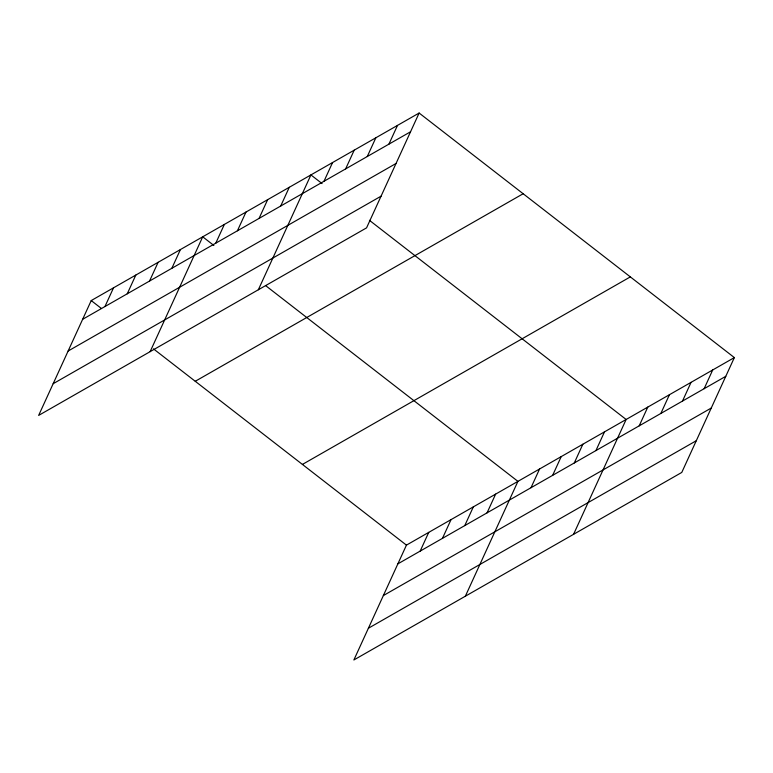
<?xml version="1.0" encoding="UTF-8"?>
<svg xmlns="http://www.w3.org/2000/svg" width="773" height="773" viewBox="0 0 773 773"><rect width="100%" height="100%" fill="white"/><g stroke="black" fill="none" stroke-linecap="round" stroke-linejoin="round"><path stroke-width="1.16" d="M419.13 113.032L91.224 300.571L38.65 415.41L366.557 227.871L419.13 113.032L734.35 357.59L681.776 472.429L353.87 659.968L406.443 545.129L734.35 357.59M104.944 306.552L113.525 287.817M127.245 293.808L135.816 275.072M149.537 281.053L158.117 262.318M171.838 268.299L180.418 249.563M150.136 351.647L202.71 236.809L213.86 245.456M215.783 243.166L224.354 224.431M237.417 230.789L245.998 212.053M259.061 218.411L267.642 199.676M280.705 206.033L289.286 187.298M258.346 289.759L310.92 174.92L322.07 183.568M323.993 181.278L332.564 162.543M345.628 168.901L354.208 150.165M367.272 156.523L375.852 137.787M388.916 144.145L397.496 125.41M420.164 551.11L428.735 532.375M442.456 538.356L451.036 519.63M464.757 525.611L473.337 506.875M487.058 512.857L495.628 494.121M465.356 596.205L517.929 481.366L265.873 285.807M530.993 487.724L539.573 468.989M552.637 475.347L561.217 456.611M574.281 462.969L582.852 444.233M595.925 450.591L604.496 431.856M573.566 534.317L626.14 419.478L369.436 220.324M639.203 425.836L647.784 407.1M660.847 413.458L669.428 394.723M682.491 401.081L691.062 382.345M704.135 388.703L712.706 369.967M82.643 319.307L410.56 131.768M68.13 351.019L396.037 163.48M53.173 383.698L381.079 196.158M195.25 381.282L523.157 193.743M302.417 464.428L630.333 276.889M397.863 563.865L725.77 376.325M383.34 595.577L711.257 408.038M368.383 628.256L696.299 440.716M91.224 300.571L101.437 308.504M153.45 348.855L406.443 545.129"/></g></svg>
